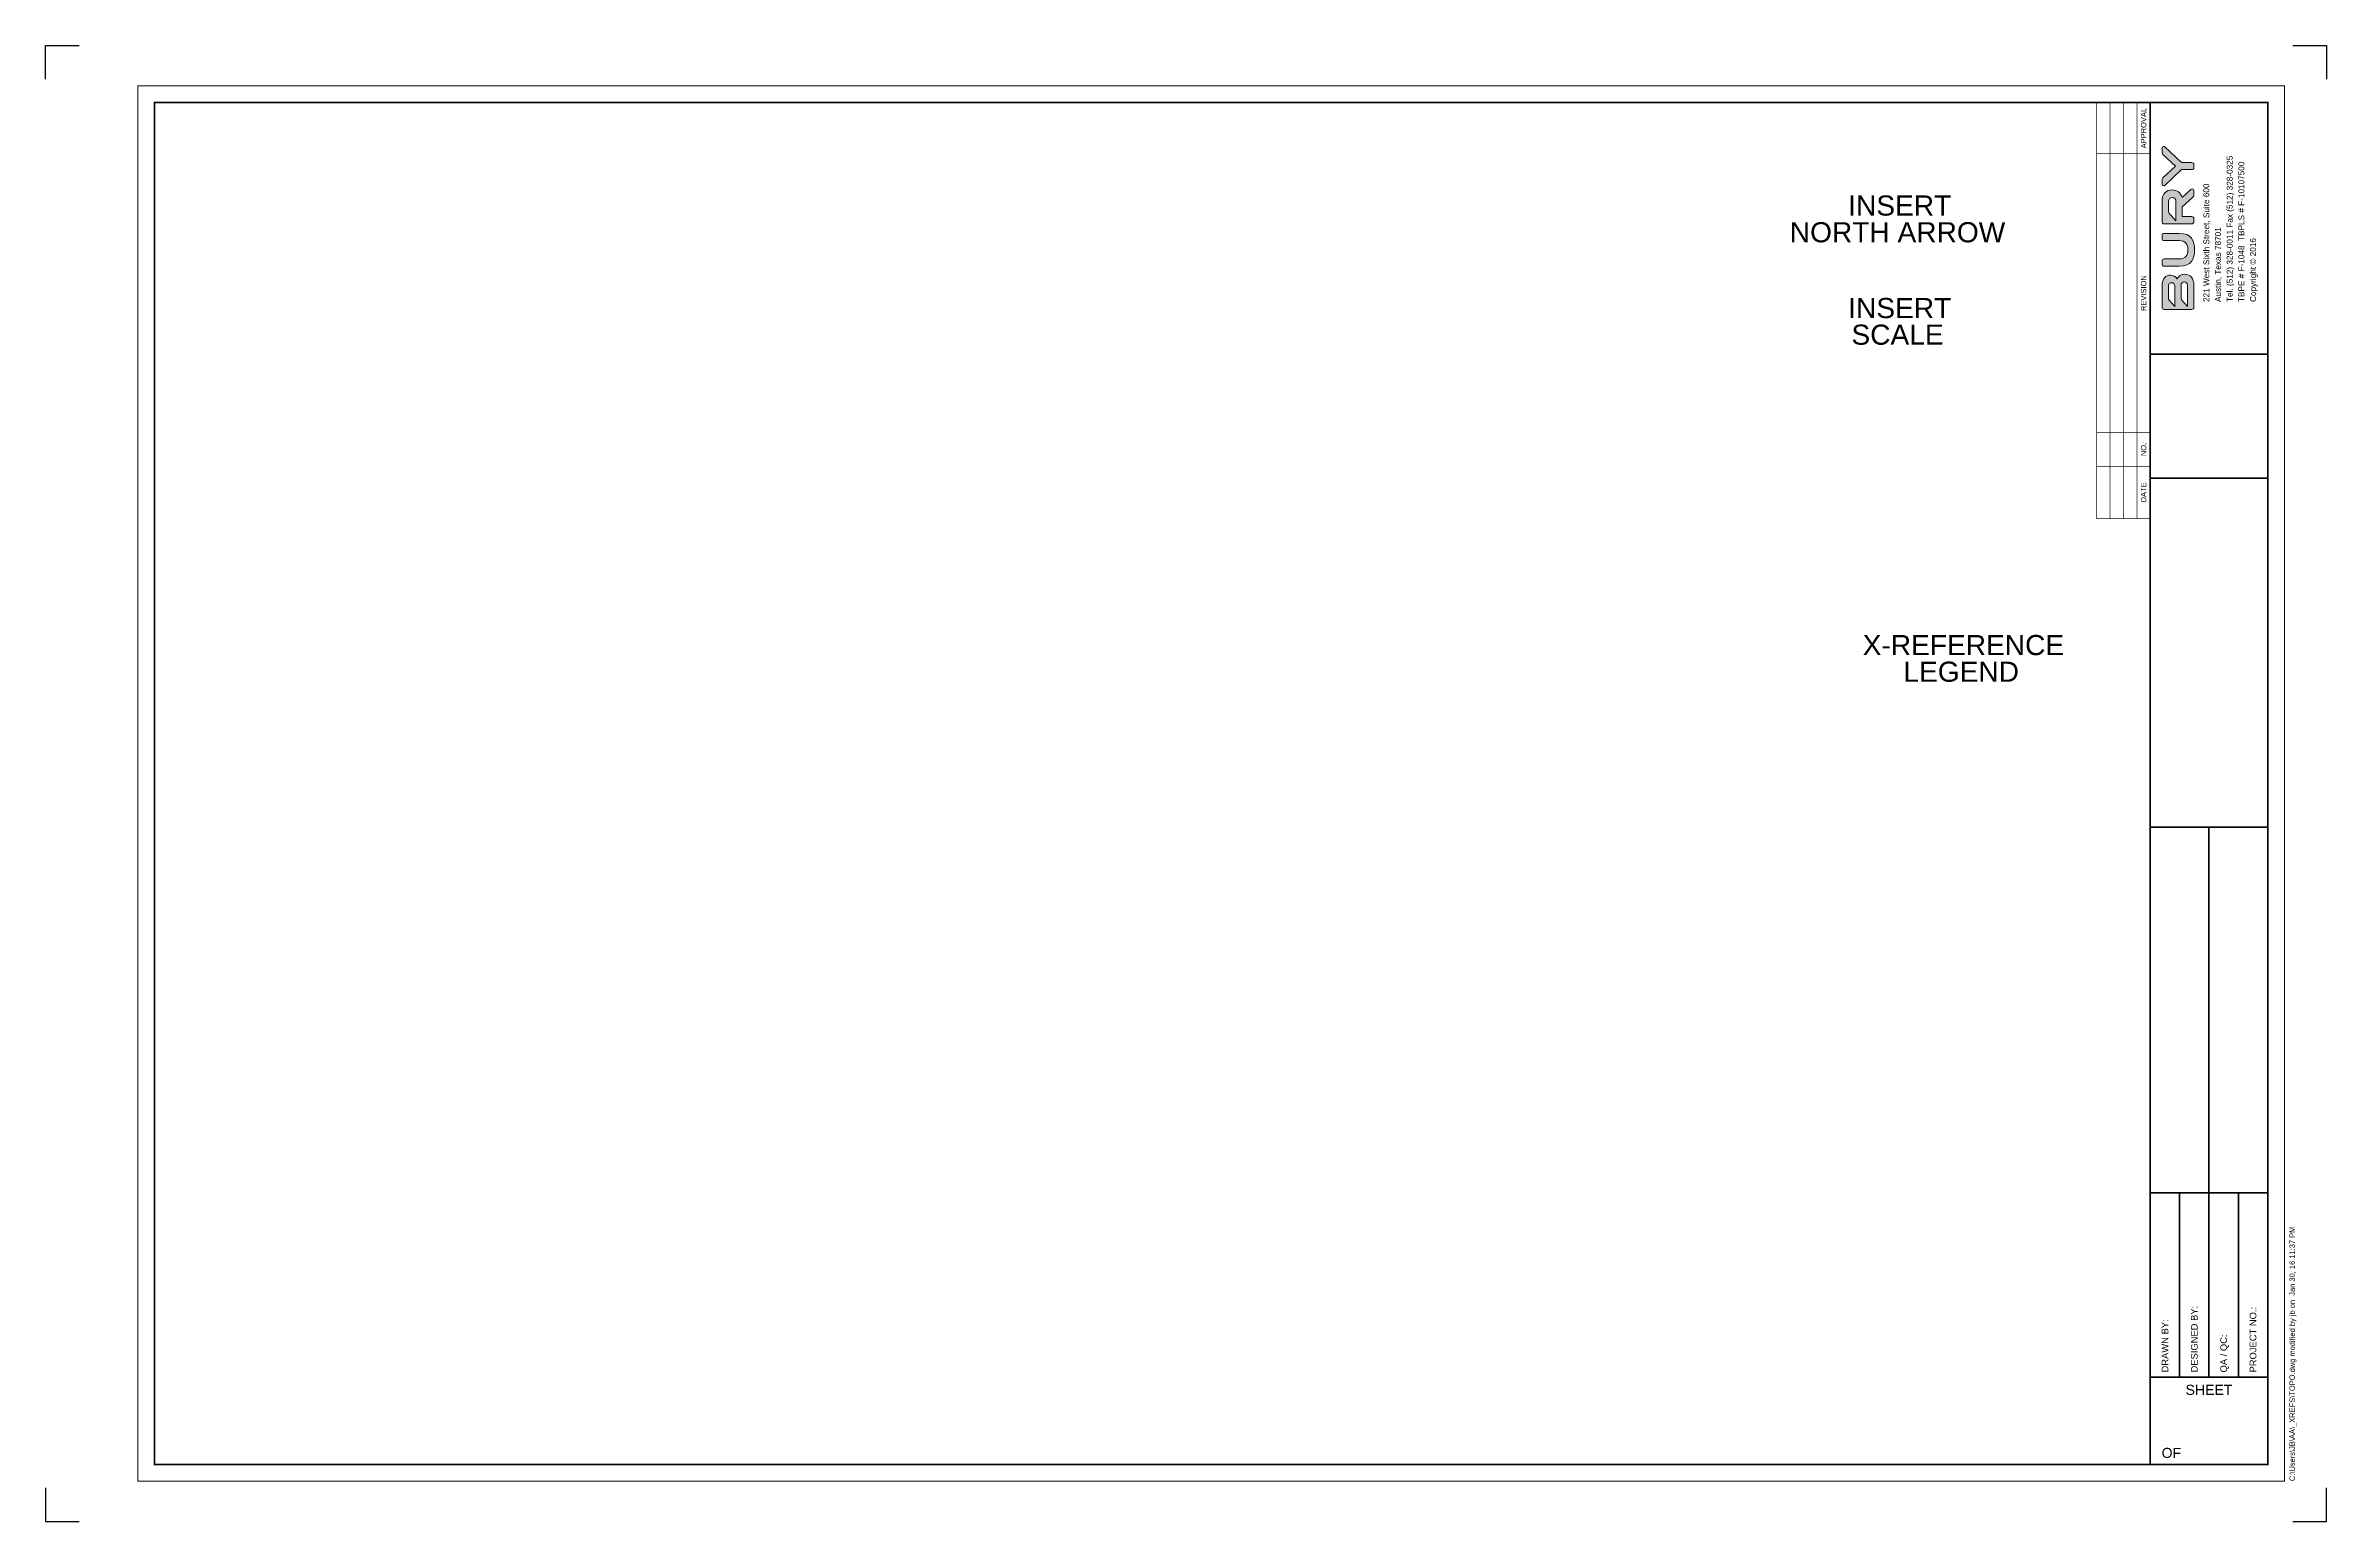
# Paper-space layout 'Layout1' of a CAD drawing. Header units: feet, sheet in inches. Extents: x 0 to 34, y 0 to 22.
import ezdxf
from ezdxf.enums import TextEntityAlignment as Align

# ---------------------------------------------------------------- set-up
doc = ezdxf.new("R2010")
doc.units = ezdxf.units.FT
doc.header["$MEASUREMENT"] = 0
doc.layers.get('0').update_dxf_attribs({"color": 30})
doc.layers.get('Defpoints').update_dxf_attribs({"color": 30})
for name, color, linetype in [('BORDER-LINES', 1, 'Continuous'), ('BORDER-LOGO', 1, 'Continuous'), ('BORDER-PSTAMP', 4, 'Continuous'), ('BORDER-TEXT', 5, 'Continuous'), ('REVISION-LINES', 1, 'Continuous'), ('REVISION-TEXT', 4, 'Continuous')]:
    doc.layers.add(name, color=color, linetype=linetype)
doc.layers.add('TICS', color=7, linetype='Continuous', true_color=0xffffff)
doc.styles.add('ARIAL', font='arial.ttf')
doc.styles.add('BURYLOGO', font='arial.ttf', dxfattribs={"height": 0.46})

# ---------------------------------------------------------------- blocks, each defined once
blk = doc.blocks.new('*U100')
h = blk.add_hatch(color=256)
edge = h.paths.add_edge_path()
edge.add_spline(control_points=[(1.198, 0.7), (1.198, 0.7), (1.135, 0.7), (1.135, 0.7), (1.118, 0.7), (1.108, 0.694), (1.096, 0.681), (1.096, 0.681), (0.928, 0.498), (0.928, 0.498), (0.928, 0.498), (0.761, 0.681), (0.761, 0.681), (0.749, 0.694), (0.739, 0.7), (0.721, 0.7), (0.721, 0.7), (0.659, 0.7), (0.659, 0.7), (0.642, 0.7), (0.634, 0.69), (0.634, 0.675), (0.634, 0.668), (0.637, 0.661), (0.642, 0.656), (0.642, 0.656), (0.876, 0.41), (0.876, 0.41), (0.876, 0.41), (0.876, 0.257), (0.876, 0.257), (0.876, 0.237), (0.889, 0.225), (0.908, 0.225), (0.908, 0.225), (0.95, 0.225), (0.95, 0.225), (0.969, 0.225), (0.981, 0.237), (0.981, 0.257), (0.981, 0.257), (0.981, 0.41), (0.981, 0.41), (0.981, 0.41), (1.215, 0.656), (1.215, 0.656), (1.22, 0.661), (1.223, 0.668), (1.223, 0.675), (1.223, 0.69), (1.215, 0.7), (1.198, 0.7)], knot_values=[0, 0, 0, 0, 1, 1, 1, 2, 2, 2, 3, 3, 3, 4, 4, 4, 5, 5, 5, 6, 6, 6, 7, 7, 7, 8, 8, 8, 9, 9, 9, 10, 10, 10, 11, 11, 11, 12, 12, 12, 13, 13, 13, 14, 14, 14, 15, 15, 15, 16, 16, 16, 17, 17, 17, 17], degree=3, periodic=0)
edge = h.paths.add_edge_path()
edge.add_spline(control_points=[(0.459, 0.402), (0.535, 0.42), (0.574, 0.478), (0.574, 0.548), (0.574, 0.633), (0.519, 0.7), (0.409, 0.7), (0.409, 0.7), (0.1, 0.7), (0.1, 0.7), (0.081, 0.7), (0.068, 0.687), (0.068, 0.669), (0.068, 0.669), (0.068, 0.257), (0.068, 0.257), (0.068, 0.237), (0.081, 0.225), (0.1, 0.225), (0.1, 0.225), (0.145, 0.225), (0.145, 0.225), (0.164, 0.225), (0.176, 0.237), (0.176, 0.257), (0.176, 0.257), (0.176, 0.399), (0.176, 0.399), (0.176, 0.399), (0.323, 0.399), (0.323, 0.399), (0.323, 0.399), (0.462, 0.244), (0.462, 0.244), (0.472, 0.234), (0.482, 0.225), (0.499, 0.225), (0.499, 0.225), (0.561, 0.225), (0.561, 0.225), (0.58, 0.225), (0.589, 0.237), (0.589, 0.252), (0.589, 0.259), (0.587, 0.264), (0.582, 0.269), (0.582, 0.269), (0.459, 0.402), (0.459, 0.402), (0.459, 0.402), (0.459, 0.402), (0.459, 0.402)], knot_values=[0, 0, 0, 0, 1, 1, 1, 2, 2, 2, 3, 3, 3, 4, 4, 4, 5, 5, 5, 6, 6, 6, 7, 7, 7, 8, 8, 8, 9, 9, 9, 10, 10, 10, 11, 11, 11, 12, 12, 12, 13, 13, 13, 14, 14, 14, 15, 15, 15, 16, 16, 16, 17, 17, 17, 17], degree=3, periodic=0)
edge = h.paths.add_edge_path()
edge.add_spline(control_points=[(-0.105, 0.7), (-0.105, 0.7), (-0.151, 0.7), (-0.151, 0.7), (-0.17, 0.7), (-0.182, 0.687), (-0.182, 0.669), (-0.182, 0.669), (-0.182, 0.443), (-0.182, 0.443), (-0.182, 0.349), (-0.238, 0.314), (-0.319, 0.314), (-0.399, 0.314), (-0.456, 0.349), (-0.456, 0.443), (-0.456, 0.443), (-0.456, 0.669), (-0.456, 0.669), (-0.456, 0.687), (-0.468, 0.7), (-0.487, 0.7), (-0.487, 0.7), (-0.532, 0.7), (-0.532, 0.7), (-0.551, 0.7), (-0.564, 0.687), (-0.564, 0.669), (-0.564, 0.669), (-0.564, 0.443), (-0.564, 0.443), (-0.564, 0.265), (-0.455, 0.216), (-0.319, 0.216), (-0.183, 0.216), (-0.074, 0.265), (-0.074, 0.443), (-0.074, 0.443), (-0.074, 0.669), (-0.074, 0.669), (-0.074, 0.687), (-0.087, 0.7), (-0.105, 0.7)], knot_values=[0, 0, 0, 0, 1, 1, 1, 2, 2, 2, 3, 3, 3, 4, 4, 4, 5, 5, 5, 6, 6, 6, 7, 7, 7, 8, 8, 8, 9, 9, 9, 10, 10, 10, 11, 11, 11, 12, 12, 12, 13, 13, 13, 14, 14, 14, 14], degree=3, periodic=0)
edge = h.paths.add_edge_path()
edge.add_spline(control_points=[(-0.75, 0.475), (-0.714, 0.499), (-0.697, 0.538), (-0.697, 0.576), (-0.697, 0.637), (-0.744, 0.7), (-0.862, 0.7), (-0.862, 0.7), (-1.177, 0.7), (-1.177, 0.7), (-1.195, 0.7), (-1.208, 0.687), (-1.208, 0.669), (-1.208, 0.669), (-1.208, 0.257), (-1.208, 0.257), (-1.208, 0.237), (-1.195, 0.225), (-1.177, 0.225), (-1.177, 0.225), (-0.847, 0.225), (-0.847, 0.225), (-0.749, 0.225), (-0.683, 0.28), (-0.683, 0.361), (-0.683, 0.417), (-0.714, 0.455), (-0.75, 0.475)], knot_values=[0, 0, 0, 0, 1, 1, 1, 2, 2, 2, 3, 3, 3, 4, 4, 4, 5, 5, 5, 6, 6, 6, 7, 7, 7, 8, 8, 8, 9, 9, 9, 9], degree=3, periodic=0)
edge = h.paths.add_edge_path(flags=16)
edge.add_spline(control_points=[(0.401, 0.492), (0.401, 0.492), (0.112, 0.492), (0.112, 0.492), (0.112, 0.492), (0.192, 0.565), (0.212, 0.583), (0.233, 0.602), (0.244, 0.605), (0.273, 0.605), (0.273, 0.605), (0.401, 0.605), (0.401, 0.605), (0.439, 0.605), (0.461, 0.58), (0.461, 0.548), (0.461, 0.517), (0.439, 0.492), (0.401, 0.492)], knot_values=[0, 0, 0, 0, 1, 1, 1, 2, 2, 2, 3, 3, 3, 4, 4, 4, 5, 5, 5, 6, 6, 6, 6], degree=3, periodic=0)
edge = h.paths.add_edge_path(flags=16)
edge.add_spline(control_points=[(-1.08, 0.586), (-1.064, 0.6), (-1.052, 0.606), (-1.021, 0.606), (-1.021, 0.606), (-0.862, 0.606), (-0.862, 0.606), (-0.829, 0.606), (-0.81, 0.583), (-0.81, 0.557), (-0.81, 0.53), (-0.829, 0.509), (-0.862, 0.509), (-0.862, 0.509), (-1.164, 0.509), (-1.164, 0.509), (-1.164, 0.509), (-1.091, 0.576), (-1.08, 0.586)], knot_values=[0, 0, 0, 0, 1, 1, 1, 2, 2, 2, 3, 3, 3, 4, 4, 4, 5, 5, 5, 6, 6, 6, 6], degree=3, periodic=0)
edge = h.paths.add_edge_path(flags=16)
edge.add_spline(control_points=[(-0.847, 0.32), (-0.847, 0.32), (-1.164, 0.32), (-1.164, 0.32), (-1.164, 0.32), (-1.091, 0.388), (-1.08, 0.397), (-1.064, 0.411), (-1.052, 0.417), (-1.021, 0.417), (-1.021, 0.417), (-0.847, 0.417), (-0.847, 0.417), (-0.815, 0.417), (-0.796, 0.394), (-0.796, 0.368), (-0.796, 0.342), (-0.815, 0.32), (-0.847, 0.32)], knot_values=[0, 0, 0, 0, 1, 1, 1, 2, 2, 2, 3, 3, 3, 4, 4, 4, 5, 5, 5, 6, 6, 6, 6], degree=3, periodic=0)
at = {"lineweight": 0}
for points, knots in [([(-0.75, 0.475), (-0.714, 0.499), (-0.697, 0.538), (-0.697, 0.576), (-0.697, 0.637), (-0.744, 0.7), (-0.862, 0.7), (-0.862, 0.7), (-1.177, 0.7), (-1.177, 0.7), (-1.195, 0.7), (-1.208, 0.687), (-1.208, 0.669), (-1.208, 0.669), (-1.208, 0.257), (-1.208, 0.257), (-1.208, 0.237), (-1.195, 0.225), (-1.177, 0.225), (-1.177, 0.225), (-0.847, 0.225), (-0.847, 0.225), (-0.749, 0.225), (-0.683, 0.28), (-0.683, 0.361), (-0.683, 0.417), (-0.714, 0.455), (-0.75, 0.475)], [0, 0, 0, 0, 1, 1, 1, 2, 2, 2, 3, 3, 3, 4, 4, 4, 5, 5, 5, 6, 6, 6, 7, 7, 7, 8, 8, 8, 9, 9, 9, 9]), ([(-0.105, 0.7), (-0.105, 0.7), (-0.151, 0.7), (-0.151, 0.7), (-0.17, 0.7), (-0.182, 0.687), (-0.182, 0.669), (-0.182, 0.669), (-0.182, 0.443), (-0.182, 0.443), (-0.182, 0.349), (-0.238, 0.314), (-0.319, 0.314), (-0.399, 0.314), (-0.456, 0.349), (-0.456, 0.443), (-0.456, 0.443), (-0.456, 0.669), (-0.456, 0.669), (-0.456, 0.687), (-0.468, 0.7), (-0.487, 0.7), (-0.487, 0.7), (-0.532, 0.7), (-0.532, 0.7), (-0.551, 0.7), (-0.564, 0.687), (-0.564, 0.669), (-0.564, 0.669), (-0.564, 0.443), (-0.564, 0.443), (-0.564, 0.265), (-0.455, 0.216), (-0.319, 0.216), (-0.183, 0.216), (-0.074, 0.265), (-0.074, 0.443), (-0.074, 0.443), (-0.074, 0.669), (-0.074, 0.669), (-0.074, 0.687), (-0.087, 0.7), (-0.105, 0.7)], [0, 0, 0, 0, 1, 1, 1, 2, 2, 2, 3, 3, 3, 4, 4, 4, 5, 5, 5, 6, 6, 6, 7, 7, 7, 8, 8, 8, 9, 9, 9, 10, 10, 10, 11, 11, 11, 12, 12, 12, 13, 13, 13, 14, 14, 14, 14]), ([(0.459, 0.402), (0.535, 0.42), (0.574, 0.478), (0.574, 0.548), (0.574, 0.633), (0.519, 0.7), (0.409, 0.7), (0.409, 0.7), (0.1, 0.7), (0.1, 0.7), (0.081, 0.7), (0.068, 0.687), (0.068, 0.669), (0.068, 0.669), (0.068, 0.257), (0.068, 0.257), (0.068, 0.237), (0.081, 0.225), (0.1, 0.225), (0.1, 0.225), (0.145, 0.225), (0.145, 0.225), (0.164, 0.225), (0.176, 0.237), (0.176, 0.257), (0.176, 0.257), (0.176, 0.399), (0.176, 0.399), (0.176, 0.399), (0.323, 0.399), (0.323, 0.399), (0.323, 0.399), (0.462, 0.244), (0.462, 0.244), (0.472, 0.234), (0.482, 0.225), (0.499, 0.225), (0.499, 0.225), (0.561, 0.225), (0.561, 0.225), (0.58, 0.225), (0.589, 0.237), (0.589, 0.252), (0.589, 0.259), (0.587, 0.264), (0.582, 0.269), (0.582, 0.269), (0.459, 0.402), (0.459, 0.402), (0.459, 0.402), (0.459, 0.402), (0.459, 0.402)], [0, 0, 0, 0, 1, 1, 1, 2, 2, 2, 3, 3, 3, 4, 4, 4, 5, 5, 5, 6, 6, 6, 7, 7, 7, 8, 8, 8, 9, 9, 9, 10, 10, 10, 11, 11, 11, 12, 12, 12, 13, 13, 13, 14, 14, 14, 15, 15, 15, 16, 16, 16, 17, 17, 17, 17]), ([(1.198, 0.7), (1.198, 0.7), (1.135, 0.7), (1.135, 0.7), (1.118, 0.7), (1.108, 0.694), (1.096, 0.681), (1.096, 0.681), (0.928, 0.498), (0.928, 0.498), (0.928, 0.498), (0.761, 0.681), (0.761, 0.681), (0.749, 0.694), (0.739, 0.7), (0.721, 0.7), (0.721, 0.7), (0.659, 0.7), (0.659, 0.7), (0.642, 0.7), (0.634, 0.69), (0.634, 0.675), (0.634, 0.668), (0.637, 0.661), (0.642, 0.656), (0.642, 0.656), (0.876, 0.41), (0.876, 0.41), (0.876, 0.41), (0.876, 0.257), (0.876, 0.257), (0.876, 0.237), (0.889, 0.225), (0.908, 0.225), (0.908, 0.225), (0.95, 0.225), (0.95, 0.225), (0.969, 0.225), (0.981, 0.237), (0.981, 0.257), (0.981, 0.257), (0.981, 0.41), (0.981, 0.41), (0.981, 0.41), (1.215, 0.656), (1.215, 0.656), (1.22, 0.661), (1.223, 0.668), (1.223, 0.675), (1.223, 0.69), (1.215, 0.7), (1.198, 0.7)], [0, 0, 0, 0, 1, 1, 1, 2, 2, 2, 3, 3, 3, 4, 4, 4, 5, 5, 5, 6, 6, 6, 7, 7, 7, 8, 8, 8, 9, 9, 9, 10, 10, 10, 11, 11, 11, 12, 12, 12, 13, 13, 13, 14, 14, 14, 15, 15, 15, 16, 16, 16, 17, 17, 17, 17]), ([(-1.08, 0.586), (-1.064, 0.6), (-1.052, 0.606), (-1.021, 0.606), (-1.021, 0.606), (-0.862, 0.606), (-0.862, 0.606), (-0.829, 0.606), (-0.81, 0.583), (-0.81, 0.557), (-0.81, 0.53), (-0.829, 0.509), (-0.862, 0.509), (-0.862, 0.509), (-1.164, 0.509), (-1.164, 0.509), (-1.164, 0.509), (-1.091, 0.576), (-1.08, 0.586)], [0, 0, 0, 0, 1, 1, 1, 2, 2, 2, 3, 3, 3, 4, 4, 4, 5, 5, 5, 6, 6, 6, 6]), ([(-0.847, 0.32), (-0.847, 0.32), (-1.164, 0.32), (-1.164, 0.32), (-1.164, 0.32), (-1.091, 0.388), (-1.08, 0.397), (-1.064, 0.411), (-1.052, 0.417), (-1.021, 0.417), (-1.021, 0.417), (-0.847, 0.417), (-0.847, 0.417), (-0.815, 0.417), (-0.796, 0.394), (-0.796, 0.368), (-0.796, 0.342), (-0.815, 0.32), (-0.847, 0.32)], [0, 0, 0, 0, 1, 1, 1, 2, 2, 2, 3, 3, 3, 4, 4, 4, 5, 5, 5, 6, 6, 6, 6]), ([(0.401, 0.492), (0.401, 0.492), (0.112, 0.492), (0.112, 0.492), (0.112, 0.492), (0.192, 0.565), (0.212, 0.583), (0.233, 0.602), (0.244, 0.605), (0.273, 0.605), (0.273, 0.605), (0.401, 0.605), (0.401, 0.605), (0.439, 0.605), (0.461, 0.58), (0.461, 0.548), (0.461, 0.517), (0.439, 0.492), (0.401, 0.492)], [0, 0, 0, 0, 1, 1, 1, 2, 2, 2, 3, 3, 3, 4, 4, 4, 5, 5, 5, 6, 6, 6, 6])]:
    blk.add_open_spline(points, degree=3, knots=knots, dxfattribs=at)
at = {"style": 'BURYLOGO'}
for s, p in [('221 West Sixth Street, Suite 600', (-1.097, -0.004)), ('Austin, Texas 78701', (-1.097, -0.178)), ('Tel. (512) 328-0011 Fax (512) 328-0325', (-1.097, -0.352)), ('TBPE # F-1048  TBPLS # F-10107500', (-1.097, -0.526)), ('Copyright © 2016', (-1.097, -0.7))]:
    blk.add_text(s, height=0.0875, dxfattribs=at).set_placement(p)

psp = doc.layouts.get("Layout1")

# ---------------------------------------------------------------- linework, layer by layer
at = {"layer": 'BORDER-LINES', "color": 1, "const_width": 0.018}
psp.add_lwpolyline([(1.375, 0.6), (33.375, 0.6), (33.375, 21.4), (1.375, 21.4)], close=True, dxfattribs=at)
at = {"layer": 'BORDER-LINES', "const_width": 0.025}
psp.add_lwpolyline([(1.625, 0.85), (33.125, 0.85), (33.125, 21.15), (1.625, 21.15)], close=True, dxfattribs=at)
at = {"layer": 'BORDER-LINES', "const_width": 0.025, "flags": 128}
for points in [[(31.375, 0.85), (31.375, 21.15)], [(31.375, 17.4), (33.125, 17.4)], [(31.375, 15.55), (33.125, 15.55)], [(31.375, 10.35), (33.125, 10.35)], [(32.25, 10.35), (32.25, 4.9), (32.25, 2.15)], [(31.375, 4.9), (33.125, 4.9)], [(31.812, 2.15), (31.812, 4.9)], [(32.688, 2.15), (32.688, 4.9)], [(31.375, 2.15), (33.125, 2.15)]]:
    psp.add_lwpolyline(points, dxfattribs=at)
at = {"layer": 'REVISION-LINES', "const_width": 0.01, "flags": 128}
for points in [[(30.575, 21.15), (30.575, 14.95), (31.375, 14.95)], [(30.775, 21.15), (30.775, 14.95)], [(30.975, 21.15), (30.975, 14.95)], [(31.175, 21.15), (31.175, 14.95)], [(30.575, 20.39), (31.375, 20.39)], [(30.575, 16.23), (31.375, 16.23)], [(30.575, 15.73), (31.375, 15.73)]]:
    psp.add_lwpolyline(points, dxfattribs=at)
at = {"layer": 'TICS', "flags": 128}
for points in [[(0, 21.5), (0, 22), (0.5, 22)], [(33.5, 22), (34, 22), (34, 21.5)], [(0, 0.5), (0, 0), (0.5, 0)], [(33.5, 0), (34, 0), (34, 0.5)]]:
    psp.add_lwpolyline(points, dxfattribs=at)

# ---------------------------------------------------------------- block references
at = {"layer": 'BORDER-LOGO', "rotation": 90}
psp.add_blockref('*U100', (32.25, 19.275), dxfattribs=at)

# ---------------------------------------------------------------- texts
at = {"layer": 'BORDER-PSTAMP', "insert": (33.45, 0.6), "char_height": 0.08, "attachment_point": 1, "rotation": 90, "style": 'ARIAL'}
psp.add_mtext('C:\\\\Users\\\\JB\\\\AA\\\\_XREFS\\\\TOPO.dwg modified by jb on  Jan 30, 16 11:37 PM', dxfattribs=at)
at = {"layer": 'BORDER-TEXT', "style": 'ARIAL'}
for s, p in [('DESIGNED BY:', (32.031, 2.22)), ('PROJECT NO.:', (32.906, 2.22)), ('DRAWN BY:', (31.594, 2.22)), ('QA / QC:', (32.469, 2.22))]:
    psp.add_text(s, height=0.1, rotation=90, dxfattribs=at).set_placement(p, align=Align.MIDDLE_LEFT)
psp.add_text('SHEET', height=0.15, dxfattribs=at).set_placement((32.25, 1.886), align=Align.CENTER)
psp.add_text('OF', height=0.15, dxfattribs=at).set_placement((31.544, 1.021), align=Align.MIDDLE_LEFT)
at = {"layer": 'Defpoints', "style": 'ARIAL'}
for s, p in [('INSERT', (27.64, 19.466)), ('NORTH ARROW', (27.607, 19.068)), ('INSERT', (27.64, 17.938)), ('SCALE', (27.607, 17.541)), ('X-REFERENCE', (28.589, 12.914)), ('LEGEND', (28.556, 12.517))]:
    psp.add_text(s, height=0.3, dxfattribs=at).set_placement(p, align=Align.CENTER)
at = {"layer": 'REVISION-TEXT', "style": 'ARIAL'}
for s, p in [('APPROVAL', (31.275, 20.77)), ('REVISION', (31.275, 18.31)), ('NO.', (31.275, 15.98)), ('DATE', (31.275, 15.34))]:
    psp.add_text(s, height=0.08, rotation=90, dxfattribs=at).set_placement(p, align=Align.MIDDLE_CENTER)

doc.saveas('drawing.dxf')
